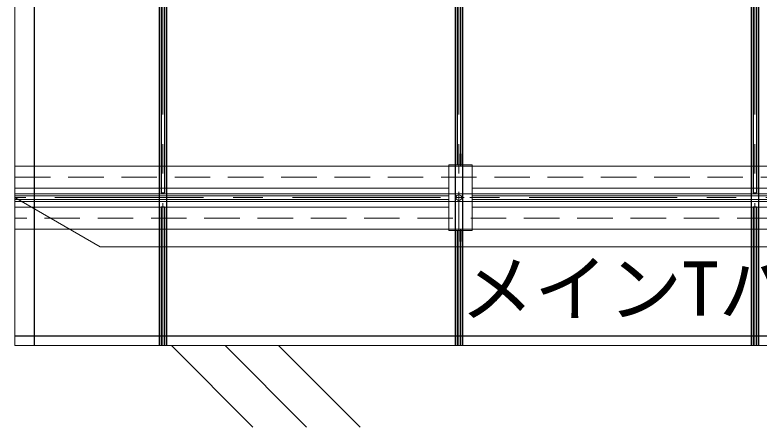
# Model space of a CAD drawing. Units: millimetres, scale not verified. Extents: x -11700 to 11700, y -342150 to 7650.
# Drawn here: x -10053 to -8544, y -5559 to -4723 of the extents above; entities that cross this region are included whole.
import ezdxf
from ezdxf.enums import TextEntityAlignment as Align

# ---------------------------------------------------------------- set-up
doc = ezdxf.new("R2010")
doc.units = ezdxf.units.MM
doc.header["$LTSCALE"] = 60
doc.linetypes.add('CHAIN1', pattern=[8, 5, -1, 1, -1])
doc.linetypes.add('DASHED1', pattern=[1.8, 1.2, -0.6])
for name, color, linetype, lineweight in [('9-0_中心線', 4, 'CHAIN1', 9), ('9-2_メイン・クロス', 3, 'Continuous', 18), ('9-3_メインクロス', 2, 'Continuous', 25), ('9-6_文字', 7, 'Continuous', 18), ('9-9_躯体他', 4, 'Continuous', 9), ('9-B_補強金具・金具・', 3, 'Continuous', 18)]:
    doc.layers.add(name, color=color, linetype=linetype, lineweight=lineweight)
doc.styles.add('ＭＳ ゴシック', font='')
doc.styles.get('ＭＳ ゴシック').set_extended_font_data('MS Gothic')

msp = doc.modelspace()

# ---------------------------------------------------------------- linework, layer by layer
at = {"layer": '9-0_中心線'}
for p, q in [((-9752.68, 175.22), (-9752.68, -5393.49)), ((-9152.68, 175.22), (-9152.68, -5393.49)), ((-8552.68, 175.22), (-8552.68, -5393.49)), ((-9152.68, -5081.96), (-9152.68, -5104.56)), ((-3910.18, -5093.49), (-10052.68, -5093.49)), ((-9142.1, -5093.49), (-9160.7, -5093.49))]:
    msp.add_line(p, q, dxfattribs=at)
at = {"layer": '9-0_中心線', "linetype": 'DASHED1'}
for p, q in [((-10052.68, -5051.99), (-7652.68, -5051.99)), ((-7652.68, -5134.99), (-10052.68, -5134.99))]:
    msp.add_line(p, q, dxfattribs=at)
at = {"layer": '9-2_メイン・クロス'}
for p, q in [((-7652.68, -5029.49), (-10052.68, -5029.49)), ((-9172.68, -5074.49), (-10052.68, -5074.49)), ((-9756.18, -5083.49), (-9749.18, -5083.49)), ((-7972.68, -5074.49), (-9125.68, -5074.49)), ((-8556.18, -5083.49), (-8549.18, -5083.49)), ((-7652.68, -5085.99), (-10052.68, -5085.99)), ((-9172.68, -5089.99), (-10052.68, -5089.99)), ((-9172.68, -5096.99), (-10052.68, -5096.99)), ((-7972.68, -5089.99), (-9125.68, -5089.99)), ((-7972.68, -5096.99), (-9125.68, -5096.99)), ((-7652.67, -5100.99), (-10052.68, -5100.99)), ((-9172.68, -5112.49), (-10052.68, -5112.49)), ((-7972.68, -5112.49), (-9125.68, -5112.49)), ((-7652.68, -5157.49), (-10052.68, -5157.49))]:
    msp.add_line(p, q, dxfattribs=at)
at = {"layer": '9-2_メイン・クロス', "linetype": 'DASHED1'}
msp.add_line((-9843.9, -5093.49), (-9971.9, -5093.49), dxfattribs=at)
at = {"layer": '9-3_メインクロス'}
for p, q in [((-10012.68, -5393.49), (-10012.68, 175.22)), ((-9760.18, 175.22), (-9760.18, -5393.49)), ((-9745.18, 175.22), (-9745.18, -5393.49)), ((-9160.18, 175.22), (-9160.18, -5393.49)), ((-9145.18, 175.22), (-9145.18, -5393.49)), ((-8560.18, 175.22), (-8560.18, -5393.49)), ((-8545.18, 175.22), (-8545.18, -5393.49)), ((-9756.18, -3903.49), (-9756.18, -5083.49)), ((-9749.18, -3903.49), (-9749.18, -5083.49)), ((-8549.18, -3903.49), (-8549.18, -5083.49)), ((-9156.18, -3959.79), (-9156.18, -5027.19)), ((-9149.18, -3959.79), (-9149.18, -5027.19)), ((-9749.18, -5112.49), (-9756.18, -5112.49)), ((-9756.18, -5112.49), (-9756.18, -5393.49)), ((-9749.18, -5112.49), (-9749.18, -5393.49)), ((-8549.18, -5112.49), (-8556.18, -5112.49)), ((-8549.18, -5112.49), (-8556.18, -5112.49)), ((-8556.18, -5112.49), (-8556.18, -5393.49)), ((-8549.18, -5112.49), (-8549.18, -5393.49)), ((-9156.18, -5159.79), (-9156.18, -5393.49)), ((-9149.18, -5159.79), (-9149.18, -5393.49)), ((-10052.68, -5373.49), (-7652.68, -5373.49))]:
    msp.add_line(p, q, dxfattribs=at)
msp.add_lwpolyline([(-8549.18, -3903.49), (-8556.18, -3903.49), (-8556.18, -5083.49)], dxfattribs=at)
at = {"layer": '9-6_文字'}
for p in [(-10052.68, -5093.49), (-7675.88, -5193.49)]:
    msp.add_line(p, (-9879.47, -5193.49), dxfattribs=at)
at = {"layer": '9-9_躯体他'}
for p, q in [((-10052.68, -5393.49), (-10052.68, 175.22)), ((-10052.68, -5393.49), (-1611.37, -5393.49)), ((-9735.42, -5393.49), (-9570.08, -5558.83)), ((-9626.7, -5393.49), (-9461.36, -5558.83)), ((-9517.99, -5393.49), (-9352.65, -5558.83))]:
    msp.add_line(p, q, dxfattribs=at)
at = {"layer": '9-B_補強金具・金具・'}
for p, q in [((-9149.98, -5004.49), (-9147.68, -5004.49)), ((-9149.98, -5025.19), (-9149.98, -5004.49)), ((-9147.68, -5025.19), (-9147.68, -5004.49)), ((-9172.68, -5159.79), (-9172.68, -5027.19)), ((-9125.68, -5159.79), (-9172.68, -5159.79)), ((-9149.98, -5161.79), (-9149.98, -5182.49)), ((-9147.68, -5161.79), (-9147.68, -5182.49)), ((-9149.98, -5182.49), (-9147.68, -5182.49))]:
    msp.add_line(p, q, dxfattribs=at)
at = {"layer": '9-B_補強金具・金具・', "linetype": 'DASHED1'}
for p, q in [((-9147.68, -5009.24), (-9149.98, -5009.24)), ((-9147.68, -5013.74), (-9149.98, -5013.74)), ((-9147.68, -5019.24), (-9149.98, -5019.24)), ((-9147.68, -5023.74), (-9149.98, -5023.74)), ((-9125.68, -5029.49), (-9172.68, -5029.49)), ((-9125.68, -5157.49), (-9172.68, -5157.49)), ((-9147.68, -5163.24), (-9149.98, -5163.24)), ((-9147.68, -5167.74), (-9149.98, -5167.74)), ((-9147.68, -5173.24), (-9149.98, -5173.24)), ((-9147.68, -5177.74), (-9149.98, -5177.74))]:
    msp.add_line(p, q, dxfattribs=at)
at = {"layer": '9-B_補強金具・金具・'}
msp.add_lwpolyline([(-9125.68, -5159.79), (-9125.68, -5027.19), (-9172.68, -5027.19)], dxfattribs=at)
msp.add_circle((-9152.68, -5093.49), 5.75, dxfattribs=at)
for centre, radius, start, end in [((-9151.98, -5025.19), 2, 270, 0), ((-9151.98, -5025.19), 4.3, 270, 0), ((-9151.98, -5161.79), 4.3, 0, 90), ((-9151.98, -5161.79), 2, 0, 90)]:
    msp.add_arc(centre, radius, start, end, dxfattribs=at)

# ---------------------------------------------------------------- texts
at = {"layer": '9-6_文字', "style": 'ＭＳ ゴシック'}
msp.add_text('メインTバー', height=110, dxfattribs=at).set_placement((-9150.23, -5365.87), align=Align.BOTTOM_LEFT)

doc.saveas('drawing.dxf')
